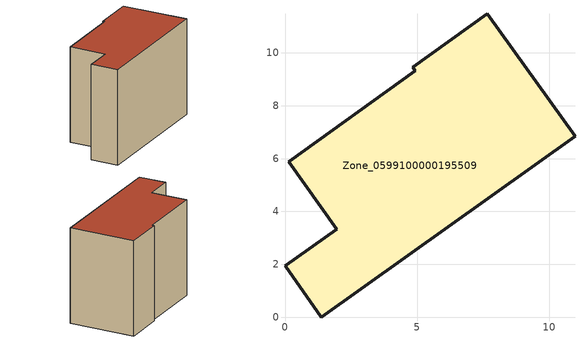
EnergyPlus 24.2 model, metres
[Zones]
Zone_0599100000195509
 floor ground (C_G): 4.93,9.32 4.83,9.46 7.66,11.48 10.97,6.84 1.38,0 0,1.95 1.95,3.33 0.14,5.87 z0
 wall outside (C_F): 1.95,3.33 0,1.95 1.38,0 10.97,6.84 7.66,11.48 4.83,9.46 4.93,9.32 0.14,5.87 1.95,3.33 z0:8.18
 roof outside (C_R): 10.97,6.84 7.66,11.48 4.83,9.46 4.93,9.32 0.14,5.87 1.95,3.33 0,1.95 1.38,0 z8.18
[BUILDING]
Pand.0599100000195509: North Axis=0; Terrain=City; Loads Convergence Tolerance Value=0.04; Temperature Convergence Tolerance Value=0.4; Solar Distribution=FullExterior; Maximum Number of Warmup Days=25; Minimum Number of Warmup Days=1
[Site:Location]
Rotterdam.The.Hague.AP_ZH_NLD Design_Conditions: Latitude=51.96; Longitude=4.45; Time Zone=1; Elevation=-4.5
[SITE:GROUNDTEMPERATURE:BUILDINGSURFACE]
18, 18, 18, 18, 18, 18, 18, 18, 18, 18, 18, 18
[MATERIAL] Thermal Absorptance=0.9; Solar Absorptance=0.7; Visible Absorptance=0.7
Name | Roughness | Thickness | Conductivity | Density | Specific Heat
G.TI.1975-1991 | MediumSmooth | 0.15 | 0.288461 | 540 | 1210
F.TI.1975-1991 | Rough | 0.3 | 0.230769 | 1920 | 840
R.TI.1975-1991 | MediumRough | 0.2 | 0.153846 | 1500 | 1000
[CONSTRUCTION]
C_G: G.TI.1975-1991
C_F: F.TI.1975-1991
C_R: R.TI.1975-1991
[ZONE]
Zone_0599100000195509: Type=1; Multiplier=1; Ceiling Height=Autocalculate; Volume=Autocalculate; Floor Area=autocalculate; Part of Total Floor Area=Yes
[ZONEINFILTRATION:DESIGNFLOWRATE]
Infil_Zone_0599100000195509: Zone or ZoneList or Space or SpaceList=Zone_0599100000195509; Schedule=AlwaysOn; Design Flow Rate Calculation Method=Flow/Area; Flow Rate per Floor Area=0.003; Constant Term Coefficient=1; Temperature Term Coefficient=0; Velocity Term Coefficient=0; Velocity Squared Term Coefficient=0
[HVACTEMPLATE:ZONE:IDEALLOADSAIRSYSTEM]
Zone_0599100000195509: Maximum Heating Supply Air Temperature=50; Minimum Cooling Supply Air Temperature=13; Maximum Heating Supply Air Humidity Ratio=0.0156; Minimum Cooling Supply Air Humidity Ratio=0.0077; Heating Limit=NoLimit; Cooling Limit=NoLimit; Dehumidification Control Type=ConstantSensibleHeatRatio; Cooling Sensible Heat Ratio=0.7; Dehumidification Setpoint=60; Humidification Control Type=None; Humidification Setpoint=30; Outdoor Air Method=None; Outdoor Air Flow Rate per Person=0.00944; Outdoor Air Flow Rate per Zone Floor Area=0; Outdoor Air Flow Rate per Zone=0; Demand Controlled Ventilation Type=None; Outdoor Air Economizer Type=NoEconomizer; Heat Recovery Type=None; Sensible Heat Recovery Effectiveness=0.7; Latent Heat Recovery Effectiveness=0.65
[ZONECONTROL:THERMOSTAT]
ThermostatControl_Zone_0599100000195509: Zone or ZoneList=Zone_0599100000195509; Control Type Schedule=DualSetpointControlType; Control 1=Thermostat_Zone_0599100000195509; Temperature Difference Between Cutout And Setpoint=0
[THERMOSTATSETPOINT:DUALSETPOINT]
Thermostat_Zone_0599100000195509: Heating Setpoint Temperature Schedule=HeatingSetpoint_Zone_0599100000195509; Cooling Setpoint Temperature Schedule=CoolingSetpoint_Zone_0599100000195509
[SCHEDULE:COMPACT]
HeatingSetpoint_Zone_0599100000195509: Through: 12/31, For: AllDays, Until: 24:00, 21
CoolingSetpoint_Zone_0599100000195509: Through: 12/31, For: AllDays, Until: 24:00, 24
DualSetpointControlType: Through: 12/31, For: AllDays, Until: 24:00, 4
AlwaysOn: Through: 12/31, For: AllDays, Until: 24:00, 1
